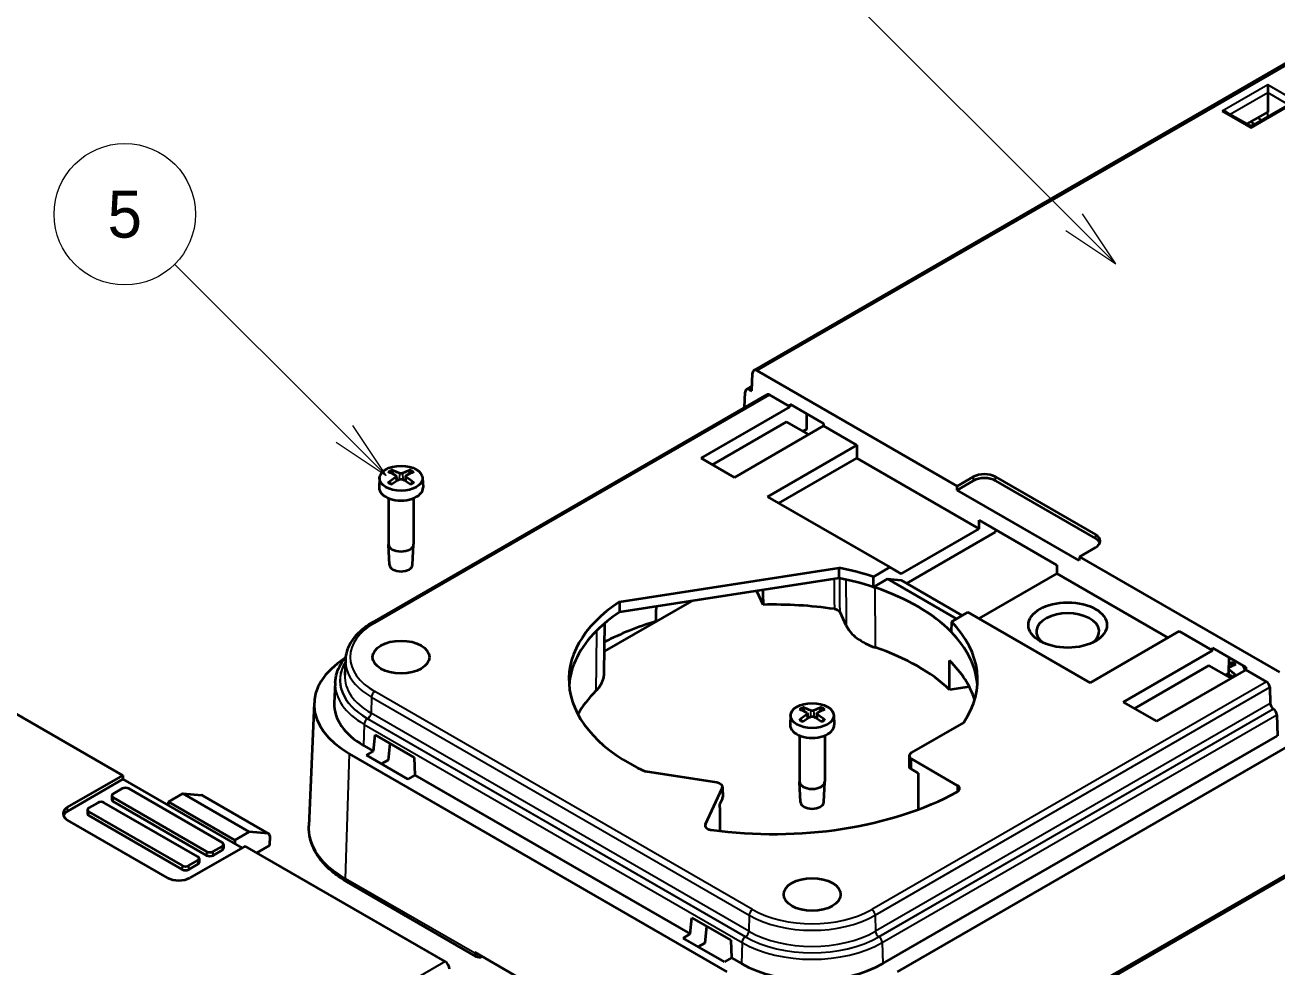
# Model space of a CAD drawing. Header units: millimetres. Extents: x 0 to 2180, y 0 to 422.
# Drawn here: x 403.5 to 483.1, y 284.3 to 344.2 of the extents above; entities that cross this region are included whole.
import ezdxf

# ---------------------------------------------------------------- set-up
doc = ezdxf.new("R2010")
doc.units = ezdxf.units.MM
doc.header["$LTSCALE"] = 1.5
for name, color, linetype, lineweight in [('Symbol (TK)', 100, 'Continuous', 18), ('Visible (ISO)', 7, 'Continuous', 35), ('Visible Narrow (ISO)', 7, 'Continuous', 25)]:
    doc.layers.add(name, color=color, linetype=linetype, lineweight=lineweight)
doc.styles.add('Note Text (TK2)', font='MS PGothic.ttf')

# ---------------------------------------------------------------- blocks, each defined once
blk = doc.blocks.new('バルーン3')
at = {"layer": 'Symbol (TK)', "color": 100}
for p, q in [((297.038, 220.144), (289.831, 227.351)), ((298.806, 218.376), (297.391, 220.497)), ((297.038, 220.144), (298.806, 218.376)), ((296.684, 219.79), (298.806, 218.376))]:
    blk.add_line(p, q, dxfattribs=at)
at = {"layer": 'Symbol (TK)'}
blk.add_circle((287.718, 229.464), 3, dxfattribs=at)
at = {"layer": 'Symbol (TK)', "color": 7, "insert": (287.718, 229.458), "char_height": 2, "attachment_point": 5, "style": 'Note Text (TK2)'}
blk.add_mtext('5', dxfattribs=at)
blk = doc.blocks.new('バルーン4')
at = {"layer": 'Symbol (TK)', "color": 100}
for p, q in [((327.994, 229.13), (316.946, 240.178)), ((329.762, 227.362), (328.348, 229.483)), ((327.994, 229.13), (329.762, 227.362)), ((327.641, 228.776), (329.762, 227.362))]:
    blk.add_line(p, q, dxfattribs=at)
at = {"layer": 'Symbol (TK)'}
blk.add_circle((314.833, 242.291), 3, dxfattribs=at)
at = {"layer": 'Symbol (TK)', "color": 7, "insert": (314.833, 242.274), "char_height": 2, "attachment_point": 5, "style": 'Note Text (TK2)'}
blk.add_mtext('2', dxfattribs=at)

msp = doc.modelspace()

# ---------------------------------------------------------------- linework, layer by layer
at = {"layer": 'Visible (ISO)'}
for p, q in [((484.1198, 342.0451), (449.8552, 322.2624)), ((482.5617, 340.4254), (482.5617, 339.9376)), ((482.5617, 339.9376), (482.5617, 338.7)), ((481.3511, 337.8824), (479.9663, 338.6819)), ((481.2483, 337.9417), (482.5617, 338.7)), ((483.9465, 339.2077), (481.6511, 337.8824)), ((449.7273, 320.9503), (449.7709, 322.0897)), ((450.056, 322.243), (462.7917, 314.89)), ((449.3923, 321.0472), (449.7387, 321.2472)), ((450.713, 320.7206), (425.5884, 306.2149)), ((449.2701, 319.8876), (449.3079, 320.8744)), ((449.593, 321.0278), (449.7273, 320.9503)), ((450.8635, 320.7061), (452.179, 319.9466)), ((446.4993, 316.6674), (452.179, 319.9466)), ((452.179, 319.9466), (452.1802, 320.1106)), ((452.1802, 320.1106), (454.3015, 318.8859)), ((453.2103, 319.5159), (453.2026, 318.4964)), ((447.2064, 316.2592), (451.944, 318.9944)), ((454.3003, 318.7219), (448.6206, 315.4427)), ((453.3582, 318.178), (451.944, 318.9944)), ((454.3015, 318.8859), (454.3003, 318.7219)), ((454.3003, 318.7219), (456.4154, 317.5007)), ((453.2026, 318.4964), (453.0047, 318.3821)), ((450.7358, 314.2215), (456.4154, 317.5007)), ((456.4154, 317.5007), (456.4154, 316.6771)), ((446.4993, 316.6674), (448.6206, 315.4427)), ((451.449, 313.8097), (456.4154, 316.6771)), ((456.4154, 316.6771), (464.1936, 312.1863)), ((426.9134, 315.6541), (426.8535, 315.8667)), ((427.1078, 315.5231), (427.1409, 315.2147)), ((427.707, 315.5231), (427.6739, 315.2147)), ((427.9613, 315.8667), (427.9014, 315.6541)), ((426.0337, 315.4137), (426.0078, 314.8095)), ((428.7811, 315.4137), (428.807, 314.8095)), ((462.7917, 314.89), (463.8216, 315.4846)), ((462.7917, 314.6429), (463.8234, 315.2386)), ((462.7917, 314.6429), (462.7917, 314.89)), ((465.2376, 315.2386), (471.6016, 311.5643)), ((465.2395, 315.4846), (471.6034, 311.8103)), ((426.6074, 314.1262), (426.6074, 311.1969)), ((428.2074, 314.1262), (428.2074, 311.1969)), ((450.7358, 314.2215), (458.5201, 309.7272)), ((470.5699, 310.1522), (462.7917, 314.6429)), ((464.1936, 312.1863), (464.1976, 312.7187)), ((464.1976, 312.7187), (469.1474, 309.8609)), ((459.2272, 309.319), (464.1936, 312.1863)), ((465.2265, 311.9662), (459.5808, 308.7066)), ((465.2277, 312.124), (465.2265, 311.9662)), ((426.6727, 309.8783), (426.6077, 311.1836)), ((428.1421, 309.8783), (428.2071, 311.1836)), ((471.6034, 310.9917), (470.5736, 310.3972)), ((518.5313, 310.1215), (459.1343, 275.8286)), ((470.5736, 310.3972), (470.5699, 310.1522)), ((470.5736, 310.3972), (483.3094, 303.0442)), ((441.3069, 307.5281), (455.2899, 309.6913)), ((457.4736, 308.4698), (457.4787, 309.126)), ((457.4787, 309.126), (458.5201, 309.7272)), ((458.5201, 309.7272), (459.2272, 309.319)), ((469.1434, 309.3286), (464.177, 306.4612)), ((469.1474, 309.8609), (469.1434, 309.3286)), ((469.1434, 309.3286), (476.2206, 305.2425)), ((455.2897, 309.0339), (441.3108, 306.8713)), ((457.4736, 308.4698), (457.4752, 308.4708)), ((457.4752, 308.4708), (458.3699, 308.9873)), ((458.3699, 308.9873), (462.754, 306.4561)), ((458.3699, 308.9873), (459.2272, 308.9107)), ((459.2272, 308.9107), (463.1163, 306.6654)), ((445.8931, 307.5802), (440.3596, 304.3854)), ((450.4451, 307.3458), (450.0681, 308.1581)), ((455.7415, 306.0185), (455.3455, 306.8719)), ((463.4699, 306.8695), (462.4284, 306.2682)), ((463.4699, 306.8695), (471.2542, 302.3752)), ((440.3437, 303.0024), (440.3802, 306.1794)), ((462.4284, 306.2682), (462.4233, 305.6121)), ((476.9339, 305.6543), (471.2542, 302.3752)), ((476.9339, 305.6543), (479.049, 304.4332)), ((473.3693, 301.154), (479.049, 304.4332)), ((479.049, 304.4332), (479.0503, 304.5972)), ((479.0503, 304.5972), (481.1716, 303.3724)), ((409.6976, 296.4836), (396.9619, 303.8366)), ((423.8703, 303.856), (423.8277, 302.8597)), ((480.0803, 304.0025), (480.0727, 302.9829)), ((480.2872, 303.6192), (480.2273, 303.4066)), ((474.0765, 300.7458), (478.8141, 303.481)), ((481.1704, 303.2084), (475.4907, 299.9293)), ((480.2283, 302.6645), (478.8141, 303.481)), ((480.0727, 302.9829), (479.8747, 302.8686)), ((481.1716, 303.3724), (481.1704, 303.2084)), ((481.1704, 303.2084), (482.4858, 302.449)), ((423.2186, 302.3956), (423.1624, 301.0815)), ((463.5696, 302.1259), (462.3135, 301.9316)), ((482.696, 302.0891), (482.7186, 301.0705)), ((473.3693, 301.154), (475.4907, 299.9293)), ((421.8803, 301.0998), (421.5456, 293.2776)), ((453.0764, 300.5489), (453.0164, 300.7615)), ((453.2708, 300.4179), (453.3039, 300.1095)), ((453.87, 300.4179), (453.8369, 300.1095)), ((454.1243, 300.7615), (454.0643, 300.5489)), ((482.9288, 300.7106), (482.9356, 300.7067)), ((452.1966, 300.3085), (452.1708, 299.7043)), ((454.9441, 300.3085), (454.9699, 299.7043)), ((463.2167, 299.859), (459.8932, 297.9402)), ((483.1459, 300.3469), (483.1757, 299.0032)), ((425.6524, 298.0291), (425.7649, 299.0626)), ((425.7649, 299.0626), (428.2398, 297.6337)), ((452.7704, 299.021), (452.7704, 296.0917)), ((454.3704, 299.021), (454.3704, 296.0917)), ((458.0734, 284.5104), (483.1757, 299.0032)), ((425.0257, 298.3909), (425.6524, 298.0291)), ((425.2046, 297.7705), (425.6524, 298.0291)), ((426.7007, 298.5223), (426.5838, 297.4492)), ((484.0826, 298.4796), (458.9803, 283.9868)), ((448.1604, 283.9868), (424.1188, 297.8673)), ((427.8403, 296.2488), (425.2046, 297.7705)), ((426.5838, 297.4492), (426.1725, 297.2117)), ((428.2398, 297.6337), (428.2881, 296.5073)), ((459.7468, 297.7386), (459.7369, 297.0854)), ((459.8932, 297.532), (462.8075, 295.8494)), ((406.1924, 294.4598), (409.6976, 296.4836)), ((409.6976, 296.4836), (409.7014, 296.2386)), ((428.2881, 296.5073), (427.8403, 296.2488)), ((428.2881, 296.5073), (445.8049, 286.394)), ((447.4971, 296.0225), (442.9571, 296.7249)), ((460.3076, 296.6339), (459.8833, 296.8788)), ((406.1942, 294.2138), (409.7014, 296.2386)), ((409.6609, 295.6416), (409.0952, 295.315)), ((409.7014, 296.2386), (417.2692, 291.8693)), ((416.0211, 292.2123), (410.0814, 295.6416)), ((446.7839, 293.3706), (447.8506, 295.669)), ((447.8676, 295.7459), (447.8762, 295.0956)), ((452.8357, 294.7731), (452.7707, 296.0785)), ((454.3051, 294.7731), (454.37, 296.0785)), ((409.0081, 295.1946), (409.0055, 294.9497)), ((415.033, 291.3969), (409.0933, 294.8261)), ((409.0952, 295.0722), (415.0349, 291.6429)), ((412.6022, 294.8079), (413.5152, 295.335)), ((412.6022, 294.5638), (412.6022, 294.8079)), ((416.8399, 292.3612), (412.6022, 294.8079)), ((413.5152, 295.335), (414.7223, 295.2243)), ((417.7529, 292.8884), (413.5152, 295.335)), ((414.7665, 295.2105), (418.9915, 292.7712)), ((447.8592, 295.0187), (447.7039, 294.6841)), ((407.4525, 294.2965), (407.4498, 294.0515)), ((408.1052, 294.7434), (407.5396, 294.4168)), ((407.5396, 294.174), (413.4793, 290.7447)), ((414.4655, 291.3141), (408.5258, 294.7434)), ((412.5563, 289.9669), (406.1924, 293.6412)), ((413.4774, 290.4987), (407.5377, 293.928)), ((417.7529, 292.8884), (416.8399, 292.3612)), ((418.9479, 292.7846), (417.7529, 292.8884)), ((419.0523, 292.6325), (419.043, 292.0145)), ((417.4795, 291.9907), (413.9742, 289.9669)), ((415.4554, 291.6429), (416.0211, 291.9695)), ((416.023, 291.7235), (415.4573, 291.3969)), ((416.1082, 292.0919), (416.1108, 291.847)), ((416.8399, 292.3612), (416.8362, 292.1193)), ((430.2153, 284.6377), (417.4795, 291.9907)), ((419.043, 292.0145), (418.2407, 291.5513)), ((413.8998, 290.7447), (414.4655, 291.0713)), ((414.4674, 290.8253), (413.9017, 290.4987)), ((414.5526, 291.1938), (414.5552, 290.9489)), ((432.1769, 284.9678), (423.9648, 289.709)), ((445.8049, 286.394), (445.9174, 287.4275)), ((445.9174, 287.4275), (448.3923, 285.9987)), ((446.8532, 286.8873), (446.7364, 285.8142)), ((445.3572, 286.1355), (445.8049, 286.394)), ((447.9929, 284.6137), (445.3572, 286.1355)), ((432.0985, 285.2326), (439.7116, 280.8372)), ((446.7364, 285.8142), (446.325, 285.5767)), ((448.3923, 285.9987), (448.4406, 284.8722)), ((448.4406, 284.8722), (447.9929, 284.6137)), ((448.4406, 284.8722), (449.0673, 284.5104))]:
    msp.add_line(p, q, dxfattribs=at)
for centre, radius, end in [((481.5011, 338.1422), 0.3, 300), ((432.3769, 285.3142), 0.4, 298.359494)]:
    msp.add_arc(centre, radius, 240, end, dxfattribs=at)
for centre, major_axis, ratio, start_param, end_param in [((479.6663, 338.5087), (-0.4243, 0), 0.5773503, 3.9269908, 4.712389), ((450.0535, 321.915), (0.1974, -0.3479), 0.5823664, 2.3606346, 3.8965244), ((449.5905, 320.6998), (0.1974, -0.3479), 0.5823664, 2.3606346, 3.8965244), ((450.8617, 320.46), (0.148, -0.2609), 0.5823664, 2.3606346, 3.1460328), ((427.6554, 310.7859), (3.2544, -5.029), 0.5099596, 2.3797807, 2.4960158), ((427.1717, 310.5066), (-2.6956, 5.3494), 0.6399719, 5.5836626, 5.6998977), ((427.6431, 310.5066), (-2.6956, -5.3494), 0.6399719, 3.7248802, 3.8411153), ((427.1594, 310.7859), (3.2544, 5.029), 0.5099596, 0.6455768, 0.761812), ((464.5305, 315.0753), (1.0026, 0), 0.5773503, 0.7853982, 2.3561945), ((427.4074, 314.7895), (1.4, 0), 0.5773503, 3.1168974, 6.3078805), ((427.6554, 310.5137), (-2.4584, -5.4625), 0.6105984, 3.9183459, 4.0345811), ((427.1717, 310.793), (3.4721, 4.8812), 0.5393331, 0.889549, 1.0057842), ((427.6431, 310.793), (3.4721, -4.8812), 0.5393331, 2.1358085, 2.2520436), ((427.1594, 310.5137), (-2.4584, 5.4625), 0.6105984, 5.3901969, 5.506432), ((464.5305, 314.8303), (-1, 0), 0.5773503, 3.9269908, 5.4977871), ((470.8945, 311.1561), (1, 0), 0.5773503, 0.2074376, 0.7853982), ((470.8945, 311.401), (1.0026, 0), 0.5773503, 5.4977871, 7.0685835), ((427.4074, 311.1969), (0.8, 0), 0.5773503, 3.1415927, 6.2831853), ((427.4074, 309.8905), (-0.735, 0), 0.5773503, 0.0287302, 3.1128625), ((451.0955, 302.5829), (-13.007, 0), 0.5773503, 4.199435, 4.3840435), ((451.0955, 301.9297), (13, 0), 0.5773503, 1.0579924, 1.2422876), ((451.0955, 301.9297), (13, 0), 0.5773503, 0.5128039, 1.0489314), ((451.0955, 302.5829), (-13.007, 0), 0.5773503, 5.5643332, 7.177961), ((451.0955, 301.9297), (13, 0), 0.5773503, 2.4229038, 2.6162601), ((451.0955, 298.0921), (-16.041, 0), 0.5773503, 4.4675579, 4.7529459), ((469.8338, 305.6447), (-2, 0), 0.5773503, 2.4744823, 6.9502957), ((451.0955, 298.0921), (-16.041, 0), 0.5773503, 5.1954308, 5.445058), ((451.0955, 302.5829), (13.007, 0), 0.5773503, 5.9120084, 6.7961393), ((451.0955, 301.9297), (-13, 0), 0.5773503, 5.7578527, 6.2458348), ((451.0955, 301.9297), (13, 0), 0.5773503, 0.0373505, 0.5128039), ((451.0955, 298.0921), (-13.041, 0), 0.5773503, 3.6767052, 4.1895241), ((429.5287, 300.9907), (-7.6508, 0), 0.5773503, 5.5508016, 7.0685835), ((451.0955, 299.9701), (13.0209, 0), 0.5773503, 0.1777961, 0.533944), ((479.4853, 298.5384), (3.2544, 5.029), 0.5099596, 0.6455768, 0.7605239), ((479.969, 298.2592), (-2.6956, -5.3494), 0.6399719, 3.7248802, 3.7837795), ((479.7333, 303.1467), (1.3741, 0), 0.5773503, 1.1296667, 1.3159848), ((479.969, 298.5455), (3.4721, -4.8812), 0.5393331, 2.1358085, 2.2074887), ((479.4853, 298.2663), (-2.4584, 5.4625), 0.6105984, 5.3901969, 5.505354), ((479.7333, 303.1467), (1.3741, 0), 0.5773503, 0.0315539, 0.4411296), ((482.4839, 302.2029), (0.148, -0.2609), 0.5823664, 0.8247449, 2.3606346), ((451.0955, 298.0921), (-13.041, 0), 0.5773503, 5.7588526, 5.9757768), ((429.5287, 300.9907), (-6.3683, 0), 0.5773503, 6.2584901, 7.0685835), ((453.8184, 295.6807), (3.2544, -5.029), 0.5099596, 2.3797807, 2.4960158), ((453.8184, 295.4085), (-2.4584, -5.4625), 0.6105984, 3.9183459, 4.0345811), ((453.3347, 295.4014), (-2.6956, 5.3494), 0.6399719, 5.5836626, 5.6998977), ((453.806, 295.4014), (-2.6956, -5.3494), 0.6399719, 3.7248802, 3.8411153), ((453.3223, 295.6807), (3.2544, 5.029), 0.5099596, 0.6455768, 0.761812), ((453.3223, 295.4085), (-2.4584, 5.4625), 0.6105984, 5.3901969, 5.506432), ((482.9307, 300.9567), (0.148, -0.2609), 0.5823664, 3.9663375, 5.5022273), ((482.9338, 300.4607), (0.148, -0.2609), 0.5823664, 0.8247449, 2.3606346), ((453.5704, 299.6843), (1.4, 0), 0.5773503, 3.1168974, 6.3078805), ((453.3347, 295.6878), (3.4721, 4.8812), 0.5393331, 0.889549, 1.0057842), ((453.806, 295.6878), (3.4721, -4.8812), 0.5393331, 2.1358085, 2.2520436), ((460.2468, 297.7361), (-0.5, 0), 0.5773063, 5.4978252, 7.0685454), ((460.2369, 297.0829), (-0.5, 0), 0.5773063, 6.2744593, 7.0685454), ((409.8712, 295.5202), (-0.2974, 0), 0.5773503, 3.9269908, 5.4977871), ((427.4074, 297.6431), (2.445, 0), 0.5773503, 4.8873909, 4.8947319), ((447.3676, 295.7437), (0.5, 0), 0.5773283, 6.0213581, 7.5920782), ((453.5704, 296.0917), (0.8, 0), 0.5773503, 3.1415927, 6.2831853), ((408.3155, 294.622), (-0.2974, 0), 0.5773503, 3.9269908, 5.4977871), ((409.3055, 294.9486), (-0.3, 0), 0.5773503, 6.2770144, 7.0685835), ((409.3055, 295.1936), (-0.2974, 0), 0.5773503, 5.4977871, 7.0685835), ((414.6178, 294.95), (-0.148, -0.2609), 0.5823664, 3.1371525, 3.3989519), ((451.0955, 302.5829), (17.0349, 0), 0.5773503, 4.47872, 5.4696567), ((447.3762, 295.0933), (-0.5, 0), 0.5773283, 2.8797654, 3.1491501), ((406.9013, 294.0505), (-1.0026, 0), 0.5773503, 5.4977871, 7.0685835), ((406.9013, 293.8055), (-1, 0), 0.5773503, 5.4977871, 6.0757477), ((407.7498, 294.0505), (-0.3, 0), 0.5773503, 6.2770144, 7.0685835), ((407.7498, 294.2954), (-0.2974, 0), 0.5773503, 5.4977871, 7.0685835), ((453.5704, 294.7853), (-0.735, 0), 0.5773503, 0.0287302, 3.1128625), ((418.8402, 292.5122), (0.1519, 0.2587), 0.5722902, 5.4933483, 6.5492725), ((415.2452, 291.7643), (0.2974, 0), 0.5773503, 3.9269908, 5.4977871), ((415.8109, 292.0909), (0.2974, 0), 0.5773503, 5.4977871, 7.0685835), ((415.8109, 291.8459), (0.3, 0), 0.5773503, 5.4977871, 6.2893562), ((414.2552, 291.1927), (0.2974, 0), 0.5773503, 5.4977871, 7.0685835), ((414.2552, 290.9478), (0.3, 0), 0.5773503, 5.4977871, 6.2893562), ((415.2452, 291.5193), (-0.3, 0), 0.5773503, 0.7853982, 2.3561945), ((413.6895, 290.6212), (-0.3, 0), 0.5773503, 0.7853982, 2.3561945), ((413.6895, 290.8661), (0.2974, 0), 0.5773503, 3.9269908, 5.4977871), ((413.2653, 290.3762), (-1.0026, 0), 0.5773503, 0.7853982, 2.3561945), ((430.2178, 284.3125), (-0.2026, 0.3449), 0.5722902, 3.9576096, 5.4934993), ((453.5704, 287.1103), (-6.3683, 0), 0.5773503, 0.7853982, 2.3561945)]:
    msp.add_ellipse(centre, major_axis=major_axis, ratio=ratio, start_param=start_param, end_param=end_param, dxfattribs=at)
for centre, major_axis in [((427.4074, 315.3941), (-1.3741, 0)), ((469.8338, 306.053), (2.5, 0)), ((427.4074, 304.0117), (1.8093, 0)), ((453.5704, 300.2889), (-1.3741, 0)), ((453.5704, 288.9065), (1.8093, 0))]:
    msp.add_ellipse(centre, major_axis=major_axis, ratio=0.5773503, dxfattribs=at)
for points, knots in [([(426.8074, 315.9216), (426.81, 315.9207), (426.8126, 315.9195), (426.8207, 315.9151), (426.8273, 315.9099), (426.8373, 315.8992), (426.8425, 315.8917), (426.849, 315.8795), (426.8517, 315.8728), (426.8535, 315.8667)], [0.0083020959, 0.0083020959, 0.0083020959, 0.0083020959, 0.0093083348, 0.0093083348, 0.0116467642, 0.0116467642, 0.0139536466, 0.0139536466, 0.0158163593, 0.0158163593, 0.0158163593, 0.0158163593]), ([(427.0707, 315.5703), (427.0825, 315.5638), (427.0925, 315.5554), (427.1055, 315.5366), (427.1084, 315.5261), (427.1076, 315.5063), (427.1037, 315.4956), (427.09, 315.4769), (427.0811, 315.4687), (427.0707, 315.4617)], [0, 0, 0, 0, 0.005137301, 0.005137301, 0.010274603, 0.010274603, 0.015412958, 0.015412958, 0.019859048, 0.019859048, 0.019859048, 0.019859048]), ([(427.5014, 315.7104), (427.489, 315.7043), (427.4734, 315.6991), (427.4394, 315.6924), (427.421, 315.6909), (427.3868, 315.6913), (427.3686, 315.6933), (427.3376, 315.7004), (427.3243, 315.705), (427.3134, 315.7104)], [0, 0, 0, 0, 0.005137119, 0.005137119, 0.010274238, 0.010274238, 0.015412776, 0.015412776, 0.019859048, 0.019859048, 0.019859048, 0.019859048]), ([(427.7441, 315.4617), (427.7323, 315.4696), (427.7223, 315.4792), (427.7093, 315.4996), (427.7064, 315.5104), (427.7072, 315.5301), (427.7111, 315.5404), (427.7248, 315.5575), (427.7337, 315.5646), (427.7441, 315.5703)], [0, 0, 0, 0, 0.005137301, 0.005137301, 0.010274603, 0.010274603, 0.015412958, 0.015412958, 0.019859048, 0.019859048, 0.019859048, 0.019859048]), ([(427.9613, 315.8667), (427.9631, 315.8728), (427.9658, 315.8795), (427.9723, 315.8917), (427.9775, 315.8992), (427.9875, 315.9099), (427.9941, 315.9151), (428.0022, 315.9195), (428.0048, 315.9207), (428.0075, 315.9216)], [0.0212490817, 0.0212490817, 0.0212490817, 0.0212490817, 0.0231117944, 0.0231117944, 0.0254186768, 0.0254186768, 0.0277571062, 0.0277571062, 0.0287633451, 0.0287633451, 0.0287633451, 0.0287633451]), ([(426.599, 315.1084), (426.6014, 315.1105), (426.6039, 315.1122), (426.6116, 315.1169), (426.618, 315.1192), (426.6282, 315.1201), (426.6338, 315.119), (426.6388, 315.1161), (426.6398, 315.1154), (426.6407, 315.1147)], [0.0083020959, 0.0083020959, 0.0083020959, 0.0083020959, 0.0093083348, 0.0093083348, 0.0116467642, 0.0116467642, 0.0139536466, 0.0139536466, 0.0144843665, 0.0144843665, 0.0144843665, 0.0144843665]), ([(426.8293, 315.0038), (426.8186, 315.0085), (426.8082, 315.0133), (426.783, 315.0253), (426.7685, 315.0327), (426.7403, 315.048), (426.7267, 315.0559), (426.7004, 315.0721), (426.6878, 315.0803), (426.6635, 315.0973), (426.6518, 315.1059), (426.6407, 315.1147)], [6.14786812, 6.14786812, 6.14786812, 6.14786812, 6.19038661, 6.19038661, 6.25247041, 6.25247041, 6.31455421, 6.31455421, 6.376638, 6.376638, 6.4387218, 6.4387218, 6.4387218, 6.4387218]), ([(427.3134, 315.3216), (427.3258, 315.3291), (427.3414, 315.3355), (427.3754, 315.3438), (427.3938, 315.3457), (427.428, 315.3451), (427.4462, 315.3426), (427.4772, 315.3339), (427.4905, 315.3282), (427.5014, 315.3216)], [0, 0, 0, 0, 0.005137119, 0.005137119, 0.010274238, 0.010274238, 0.015412776, 0.015412776, 0.019859048, 0.019859048, 0.019859048, 0.019859048]), ([(428.1741, 315.1147), (428.163, 315.1059), (428.1513, 315.0973), (428.127, 315.0803), (428.1144, 315.0721), (428.0881, 315.0559), (428.0745, 315.048), (428.0463, 315.0327), (428.0318, 315.0253), (428.0066, 315.0133), (427.9962, 315.0085), (427.9856, 315.0038)], [4.55685249, 4.55685249, 4.55685249, 4.55685249, 4.61893628, 4.61893628, 4.68102008, 4.68102008, 4.74310388, 4.74310388, 4.80518767, 4.80518767, 4.84770617, 4.84770617, 4.84770617, 4.84770617]), ([(428.1741, 315.1147), (428.175, 315.1154), (428.176, 315.1161), (428.181, 315.119), (428.1866, 315.1201), (428.1968, 315.1192), (428.2032, 315.1169), (428.2109, 315.1122), (428.2134, 315.1105), (428.2158, 315.1084)], [0.0225810745, 0.0225810745, 0.0225810745, 0.0225810745, 0.0231117944, 0.0231117944, 0.0254186768, 0.0254186768, 0.0277571062, 0.0277571062, 0.0287633451, 0.0287633451, 0.0287633451, 0.0287633451]), ([(454.9837, 307.0772), (455.0469, 307.0681), (455.1063, 307.052), (455.2042, 307.0104), (455.2436, 306.9868), (455.3072, 306.9331), (455.3309, 306.9033), (455.3455, 306.8719)], [0, 0, 0, 0, 0.019531871, 0.019531871, 0.03643961, 0.03643961, 0.05334745, 0.05334745, 0.05334745, 0.05334745]), ([(425.5884, 306.2149), (425.3848, 306.0974), (425.1954, 305.9701), (424.8493, 305.6979), (424.6926, 305.553), (424.4162, 305.2473), (424.2966, 305.0866), (424.0987, 304.752), (424.0206, 304.5781), (423.9103, 304.2217), (423.8782, 304.0392), (423.8703, 303.856)], [0, 0, 0, 0, 0.15214059, 0.15214059, 0.30428118, 0.30428118, 0.45642176, 0.45642176, 0.60856235, 0.60856235, 0.76070294, 0.76070294, 0.76070294, 0.76070294]), ([(455.7415, 306.0185), (455.8763, 305.728), (456.1081, 305.4555), (456.7455, 304.9727), (457.1479, 304.7684), (457.6077, 304.6154)], [0, 0, 0, 0, 0.15625351, 0.15625351, 0.31545008, 0.31545008, 0.31545008, 0.31545008]), ([(423.2186, 302.3956), (423.2273, 302.5979), (423.2627, 302.7994), (423.3847, 303.1934), (423.4711, 303.3859), (423.6669, 303.7169), (423.7673, 303.8583), (423.8809, 303.9945)], [5.52248237, 5.52248237, 5.52248237, 5.52248237, 5.67462295, 5.67462295, 5.82676354, 5.82676354, 5.9463508, 5.9463508, 5.9463508, 5.9463508]), ([(480.2872, 303.6192), (480.289, 303.6254), (480.2917, 303.632), (480.2982, 303.6443), (480.3034, 303.6517), (480.3134, 303.6624), (480.32, 303.6676), (480.3281, 303.6721), (480.3307, 303.6733), (480.3334, 303.6742)], [0.0212490817, 0.0212490817, 0.0212490817, 0.0212490817, 0.0231117944, 0.0231117944, 0.0254186768, 0.0254186768, 0.0277571062, 0.0277571062, 0.0287633451, 0.0287633451, 0.0287633451, 0.0287633451]), ([(439.8064, 301.8615), (440.0672, 302.1219), (440.2374, 302.4091), (440.3305, 302.8051), (440.3425, 302.9038), (440.3437, 303.0024)], [0, 0, 0, 0, 0.15625375, 0.15625375, 0.20769198, 0.20769198, 0.20769198, 0.20769198]), ([(480.5, 302.8673), (480.4889, 302.8585), (480.4772, 302.8498), (480.4529, 302.8329), (480.4403, 302.8246), (480.414, 302.8084), (480.4004, 302.8006), (480.3722, 302.7853), (480.3577, 302.7779), (480.3325, 302.7658), (480.3221, 302.761), (480.3115, 302.7564)], [4.55685249, 4.55685249, 4.55685249, 4.55685249, 4.61893628, 4.61893628, 4.68102008, 4.68102008, 4.74310388, 4.74310388, 4.80518767, 4.80518767, 4.84770617, 4.84770617, 4.84770617, 4.84770617]), ([(480.5, 302.8673), (480.5009, 302.868), (480.5019, 302.8686), (480.5069, 302.8715), (480.5125, 302.8727), (480.5227, 302.8717), (480.5291, 302.8694), (480.5368, 302.8648), (480.5393, 302.863), (480.5417, 302.861)], [0.0225810745, 0.0225810745, 0.0225810745, 0.0225810745, 0.0231117944, 0.0231117944, 0.0254186768, 0.0254186768, 0.0277571062, 0.0277571062, 0.0287633451, 0.0287633451, 0.0287633451, 0.0287633451]), ([(452.9703, 300.8164), (452.973, 300.8155), (452.9756, 300.8143), (452.9837, 300.8099), (452.9902, 300.8047), (453.0002, 300.794), (453.0055, 300.7866), (453.012, 300.7743), (453.0147, 300.7676), (453.0164, 300.7615)], [0.0083020959, 0.0083020959, 0.0083020959, 0.0083020959, 0.0093083348, 0.0093083348, 0.0116467642, 0.0116467642, 0.0139536466, 0.0139536466, 0.0158163593, 0.0158163593, 0.0158163593, 0.0158163593]), ([(453.2337, 300.4651), (453.2454, 300.4586), (453.2555, 300.4502), (453.2685, 300.4314), (453.2714, 300.4209), (453.2705, 300.4011), (453.2667, 300.3904), (453.253, 300.3717), (453.244, 300.3635), (453.2337, 300.3565)], [0, 0, 0, 0, 0.005137301, 0.005137301, 0.010274603, 0.010274603, 0.015412958, 0.015412958, 0.019859048, 0.019859048, 0.019859048, 0.019859048]), ([(453.6644, 300.6052), (453.6519, 300.5991), (453.6363, 300.5939), (453.6023, 300.5872), (453.584, 300.5857), (453.5498, 300.5861), (453.5316, 300.5881), (453.5005, 300.5952), (453.4873, 300.5999), (453.4763, 300.6052)], [0, 0, 0, 0, 0.005137119, 0.005137119, 0.010274238, 0.010274238, 0.015412776, 0.015412776, 0.019859048, 0.019859048, 0.019859048, 0.019859048]), ([(453.907, 300.3565), (453.8953, 300.3644), (453.8852, 300.374), (453.8723, 300.3944), (453.8693, 300.4052), (453.8702, 300.4249), (453.874, 300.4352), (453.8878, 300.4523), (453.8967, 300.4594), (453.907, 300.4651)], [0, 0, 0, 0, 0.005137301, 0.005137301, 0.010274603, 0.010274603, 0.015412958, 0.015412958, 0.019859048, 0.019859048, 0.019859048, 0.019859048]), ([(454.1243, 300.7615), (454.126, 300.7676), (454.1287, 300.7743), (454.1352, 300.7866), (454.1405, 300.794), (454.1505, 300.8047), (454.157, 300.8099), (454.1651, 300.8143), (454.1678, 300.8155), (454.1704, 300.8164)], [0.0212490817, 0.0212490817, 0.0212490817, 0.0212490817, 0.0231117944, 0.0231117944, 0.0254186768, 0.0254186768, 0.0277571062, 0.0277571062, 0.0287633451, 0.0287633451, 0.0287633451, 0.0287633451]), ([(452.7619, 300.0032), (452.7644, 300.0053), (452.7668, 300.007), (452.7745, 300.0117), (452.781, 300.014), (452.7912, 300.0149), (452.7968, 300.0138), (452.8018, 300.0109), (452.8027, 300.0103), (452.8037, 300.0095)], [0.0083020959, 0.0083020959, 0.0083020959, 0.0083020959, 0.0093083348, 0.0093083348, 0.0116467642, 0.0116467642, 0.0139536466, 0.0139536466, 0.0144843665, 0.0144843665, 0.0144843665, 0.0144843665]), ([(452.9922, 299.8986), (452.9816, 299.9033), (452.9711, 299.9081), (452.946, 299.9201), (452.9314, 299.9276), (452.9033, 299.9428), (452.8897, 299.9507), (452.8634, 299.9669), (452.8507, 299.9751), (452.8264, 299.9921), (452.8148, 300.0007), (452.8037, 300.0095)], [6.14786812, 6.14786812, 6.14786812, 6.14786812, 6.19038661, 6.19038661, 6.25247041, 6.25247041, 6.31455421, 6.31455421, 6.376638, 6.376638, 6.4387218, 6.4387218, 6.4387218, 6.4387218]), ([(453.4763, 300.2165), (453.4888, 300.2239), (453.5044, 300.2303), (453.5384, 300.2386), (453.5567, 300.2405), (453.591, 300.2399), (453.6091, 300.2375), (453.6402, 300.2287), (453.6534, 300.223), (453.6644, 300.2165)], [0, 0, 0, 0, 0.005137119, 0.005137119, 0.010274238, 0.010274238, 0.015412776, 0.015412776, 0.019859048, 0.019859048, 0.019859048, 0.019859048]), ([(454.3371, 300.0095), (454.3259, 300.0007), (454.3143, 299.9921), (454.29, 299.9751), (454.2773, 299.9669), (454.2511, 299.9507), (454.2374, 299.9428), (454.2093, 299.9276), (454.1948, 299.9201), (454.1696, 299.9081), (454.1591, 299.9033), (454.1485, 299.8986)], [4.55685249, 4.55685249, 4.55685249, 4.55685249, 4.61893628, 4.61893628, 4.68102008, 4.68102008, 4.74310388, 4.74310388, 4.80518767, 4.80518767, 4.84770617, 4.84770617, 4.84770617, 4.84770617]), ([(454.3371, 300.0095), (454.338, 300.0103), (454.3389, 300.0109), (454.3439, 300.0138), (454.3495, 300.0149), (454.3598, 300.014), (454.3662, 300.0117), (454.3739, 300.007), (454.3764, 300.0053), (454.3788, 300.0032)], [0.0225810745, 0.0225810745, 0.0225810745, 0.0225810745, 0.0231117944, 0.0231117944, 0.0254186768, 0.0254186768, 0.0277571062, 0.0277571062, 0.0287633451, 0.0287633451, 0.0287633451, 0.0287633451]), ([(462.7974, 295.4355), (462.8447, 295.4614), (462.8829, 295.4923), (462.9364, 295.5608), (462.9514, 295.5977), (462.9559, 295.6729), (462.9454, 295.7103), (462.9103, 295.765), (462.8943, 295.7836), (462.8555, 295.8186), (462.8329, 295.8348), (462.8075, 295.8494)], [0, 0, 0, 0, 0.019532782, 0.019532782, 0.039064097, 0.039064097, 0.058594907, 0.058594907, 0.069371602, 0.069371602, 0.080148459, 0.080148459, 0.080148459, 0.080148459]), ([(423.9648, 289.709), (423.6589, 289.8856), (423.3758, 290.0777), (422.8628, 290.4896), (422.6328, 290.7095), (422.2331, 291.1738), (422.0633, 291.4181), (421.7917, 291.9264), (421.6898, 292.1903), (421.5609, 292.7291), (421.5339, 293.0038), (421.5456, 293.2776)], [4.71238898, 4.71238898, 4.71238898, 4.71238898, 4.87440766, 4.87440766, 5.03642633, 5.03642633, 5.19844501, 5.19844501, 5.36046369, 5.36046369, 5.52248237, 5.52248237, 5.52248237, 5.52248237]), ([(446.7839, 293.3706), (446.7671, 293.3343), (446.7626, 293.2964), (446.7792, 293.2218), (446.8, 293.1858), (446.8644, 293.1205), (446.9073, 293.0918), (446.9869, 293.0558), (447.0175, 293.0448), (447.0822, 293.0268), (447.1161, 293.0198), (447.1511, 293.015)], [0, 0, 0, 0, 0.019532793, 0.019532793, 0.039064119, 0.039064119, 0.058594943, 0.058594943, 0.069371616, 0.069371616, 0.080148459, 0.080148459, 0.080148459, 0.080148459])]:
    msp.add_open_spline(points, degree=3, knots=knots, dxfattribs=at)
for points, degree in [([(455.2897, 309.0339), (455.2898, 309.3625), (455.2899, 309.6913)], 2), ([(457.576, 308.4362), (457.5421, 308.4474), (457.5085, 308.4589), (457.4752, 308.4708)], 3), ([(441.3069, 307.5281), (441.3088, 307.1997), (441.3108, 306.8713)], 2), ([(450.0672, 308.2259), (450.0676, 308.192), (450.0681, 308.1581)], 2), ([(450.4374, 308.2832), (450.4413, 307.8146), (450.4451, 307.3458)], 2), ([(443.6448, 306.2938), (443.6507, 306.7641), (443.6567, 307.2342)], 2), ([(462.3135, 301.9316), (462.3088, 302.8644), (462.304, 303.7961)], 2), ([(460.3076, 296.6339), (460.3076, 295.473), (460.3076, 294.3099)], 2), ([(447.7169, 292.9431), (447.7104, 293.8142), (447.7039, 294.6841)], 2)]:
    msp.add_open_spline(points, degree=degree, dxfattribs=at)
at = {"layer": 'Visible Narrow (ISO)'}
for p, q in [((450.056, 322.243), (484.3198, 342.0253)), ((482.5617, 340.4254), (479.6663, 338.7537)), ((484.3965, 339.366), (482.5617, 340.4254)), ((480.1766, 338.5605), (482.5617, 339.9376)), ((482.5617, 339.9376), (483.7602, 339.2457)), ((479.6663, 338.7537), (481.5011, 337.6943)), ((481.5011, 337.6943), (484.3965, 339.366)), ((482.5617, 338.4082), (482.5617, 338.7)), ((481.4954, 338.0844), (481.7482, 337.9385)), ((482.1706, 338.1824), (481.9179, 338.3283)), ((449.593, 321.0278), (449.7334, 321.1088)), ((425.7384, 306.2001), (450.8635, 320.7061)), ((427.3134, 315.7104), (427.2847, 315.3043)), ((427.5014, 315.7104), (427.5301, 315.3043)), ((427.0707, 315.4617), (427.0915, 315.1828)), ((427.7441, 315.4617), (427.7233, 315.1828)), ((463.8216, 315.4846), (463.8234, 315.2386)), ((465.2376, 315.2386), (465.2395, 315.4846)), ((471.6034, 311.8103), (471.6016, 311.5643)), ((518.614, 310.3161), (459.217, 276.0232)), ((480.0518, 302.9709), (480.0492, 302.9354)), ((482.4858, 302.449), (457.3607, 287.943)), ((457.5727, 287.5842), (482.696, 302.0891)), ((425.5264, 301.4646), (425.4963, 300.4503)), ((425.5264, 301.4646), (449.5681, 287.5842)), ((449.7801, 287.943), (425.7384, 301.8234)), ((449.5379, 286.5699), (425.4963, 300.4503)), ((453.2337, 300.3565), (453.2545, 300.0776)), ((453.4763, 300.6052), (453.4476, 300.1992)), ((453.6644, 300.6052), (453.6931, 300.1992)), ((453.907, 300.3565), (453.8862, 300.0776)), ((482.7186, 301.0705), (457.6028, 286.5699)), ((457.8148, 286.2111), (482.9288, 300.7106)), ((482.9356, 300.7067), (457.8216, 286.2071)), ((425.0655, 299.7288), (425.0257, 298.3909)), ((425.0655, 299.7288), (449.1071, 285.8483)), ((449.3191, 286.2071), (425.2775, 300.0876)), ((425.2843, 300.0915), (449.3259, 286.2111)), ((458.0336, 285.8483), (483.1459, 300.3469)), ((423.8821, 289.9036), (424.1188, 297.8673)), ((459.8833, 296.8788), (459.8932, 297.532)), ((447.8506, 295.669), (447.8592, 295.0187)), ((409.0933, 294.8261), (409.0952, 295.0722)), ((414.7223, 295.2243), (418.9479, 292.7846)), ((406.1942, 294.2138), (406.1924, 294.4598)), ((407.5377, 293.928), (407.5396, 294.174)), ((415.0349, 291.6429), (415.033, 291.3969)), ((415.4573, 291.3969), (415.4554, 291.6429)), ((416.0211, 291.9695), (416.023, 291.7235)), ((414.4655, 291.0713), (414.4674, 290.8253)), ((413.4793, 290.7447), (413.4774, 290.4987)), ((413.9017, 290.4987), (413.8998, 290.7447)), ((432.0942, 285.1624), (423.8821, 289.9036)), ((449.5681, 287.5842), (449.5379, 286.5699)), ((457.5727, 287.5842), (457.6028, 286.5699)), ((432.0985, 285.2326), (432.0942, 285.1624)), ((449.1071, 285.8483), (449.0673, 284.5104)), ((458.0336, 285.8483), (458.0734, 284.5104)), ((430.2153, 284.6377), (405.1432, 270.1624))]:
    msp.add_line(p, q, dxfattribs=at)
for centre, major_axis, ratio, start_param, end_param in [((481.5011, 337.4494), (-0.187, 0.4395), 0.2277351, 5.2037858, 5.989184), ((481.5011, 337.4494), (-0.187, -0.4395), 0.2277351, 3.435594, 4.2209921), ((427.4074, 315.4549), (-1.0068, 0), 0.5773503, 5.3509044, 5.6446699), ((427.4074, 315.4276), (0.9409, 0), 0.5773503, 2.2002668, 2.4634185), ((427.4074, 315.4276), (0.9409, 0), 0.5773503, 0.6781741, 0.9413258), ((427.4074, 315.4549), (-1.0068, 0), 0.5773503, 3.780108, 4.0738736), ((427.4074, 315.4549), (1.0068, 0), 0.5773503, 3.780108, 4.0738736), ((427.4074, 315.4549), (1.0068, 0), 0.5773503, 5.3509044, 5.6446699), ((429.5287, 304.0117), (-5.3603, 0), 0.5773503, 5.4977871, 7.0685835), ((425.7384, 305.9551), (-0.15, 0.2598), 0.5773503, 5.4977871, 6.2831853), ((429.5287, 302.542), (-6.0122, 0), 0.5773503, 5.9416072, 7.0685835), ((429.5287, 302.542), (-6.0026, 0), 0.5773503, 5.9465378, 7.0685835), ((429.5287, 303.7753), (-5.6601, 0), 0.5773503, 6.2584901, 7.0685835), ((479.7333, 303.1801), (0.9409, 0), 0.5773503, 0.6781741, 0.9413258), ((479.7333, 303.2074), (-1.0068, 0), 0.5773503, 3.780108, 4.0738736), ((429.5287, 302.7784), (-5.7027, 0), 0.5773503, 6.2584901, 7.0685835), ((479.7333, 303.2074), (1.0068, 0), 0.5773503, 5.3509044, 5.6446699), ((429.5287, 302.3056), (-6.312, 0), 0.5773503, 6.2584901, 7.0685835), ((425.7384, 301.5785), (0.15, 0.2598), 0.5773503, 0.7853982, 2.3212879), ((425.2843, 300.3365), (0.15, 0.2598), 0.5773503, 3.9269908, 5.4628806), ((453.5704, 300.3497), (-1.0068, 0), 0.5773503, 5.3509044, 5.6446699), ((453.5704, 300.3224), (0.9409, 0), 0.5773503, 2.2002668, 2.4634185), ((453.5704, 300.3224), (0.9409, 0), 0.5773503, 0.6781741, 0.9413258), ((453.5704, 300.3497), (-1.0068, 0), 0.5773503, 3.780108, 4.0738736), ((425.2775, 299.8426), (-0.15, -0.2598), 0.5773503, 3.9269908, 5.4628806), ((453.5704, 300.3497), (1.0068, 0), 0.5773503, 3.780108, 4.0738736), ((453.5704, 300.3497), (1.0068, 0), 0.5773503, 5.3509044, 5.6446699), ((429.5287, 293.1637), (-7.9855, 0), 0.5773503, 6.2584901, 7.0685835), ((424.1648, 290.0554), (-0.2, -0.3464), 0.5773503, 5.4628806, 6.2831853), ((449.7801, 287.698), (0.15, 0.2598), 0.5773503, 0.7853982, 2.3212879), ((453.5704, 290.1313), (-5.3603, 0), 0.5773503, 0.7853982, 2.3561945), ((457.3607, 287.698), (-0.15, 0.2598), 0.5773503, 3.9618974, 5.4977871), ((453.5704, 289.8949), (5.6601, 0), 0.5773503, 3.9269908, 5.4977871), ((449.3191, 285.9622), (-0.15, -0.2598), 0.5773503, 3.9269908, 5.4628806), ((453.5704, 288.6616), (-6.0122, 0), 0.5773503, 0.7853982, 2.3561945), ((449.3259, 286.456), (0.15, 0.2598), 0.5773503, 3.9269908, 5.4628806), ((453.5704, 288.6616), (6.0026, 0), 0.5773503, 3.9269908, 5.4977871), ((453.5704, 288.898), (-5.7027, 0), 0.5773503, 0.7853982, 2.3561945), ((457.8148, 286.456), (-0.15, 0.2598), 0.5773503, 0.8203047, 2.3561945), ((457.8216, 285.9622), (0.15, -0.2598), 0.5773503, 0.8203047, 2.3561945), ((453.5704, 288.4252), (6.312, 0), 0.5773503, 3.9269908, 5.4977871), ((432.3769, 285.3142), (-0.2, -0.3464), 0.5773503, 5.4628806, 6.2831853), ((432.3769, 285.3142), (-0.3993, 0.0241), 0.5766475, 0.8196533, 1.5510989)]:
    msp.add_ellipse(centre, major_axis=major_axis, ratio=ratio, start_param=start_param, end_param=end_param, dxfattribs=at)
for points, knots in [([(454.9667, 308.9839), (454.9701, 308.5989), (454.9735, 308.214), (454.9792, 307.5784), (454.9815, 307.3278), (454.9837, 307.0772)], [-0.28472324, -0.28472324, -0.28472324, -0.28472324, -0.14254964, -0.14254964, -0.05000256, -0.05000256, -0.05000256, -0.05000256]), ([(455.3455, 306.8719), (455.3433, 307.1225), (455.3411, 307.3731), (455.3355, 308.0096), (455.3321, 308.3956), (455.3288, 308.7815), (455.3281, 308.8632), (455.3273, 308.9449), (455.3266, 309.0266)], [0.05000256, 0.05000256, 0.05000256, 0.05000256, 0.14254964, 0.14254964, 0.28509928, 0.28509928, 0.28509928, 0.31526281, 0.31526281, 0.31526281, 0.31526281]), ([(455.7146, 308.9455), (455.7177, 308.6071), (455.7208, 308.2688), (455.7239, 307.9305), (455.7298, 307.2931), (455.7357, 306.6558), (455.7415, 306.0185)], [0.51008699, 0.51008699, 0.51008699, 0.51008699, 0.63491152, 0.63491152, 0.63491152, 0.87004884, 0.87004884, 0.87004884, 0.87004884]), ([(457.6077, 304.6154), (457.6024, 305.2525), (457.5971, 305.8897), (457.5918, 306.5268), (457.5865, 307.1633), (457.5812, 307.7997), (457.576, 308.4362)], [-0.87004884, -0.87004884, -0.87004884, -0.87004884, -0.63491152, -0.63491152, -0.63491152, -0.40002786, -0.40002786, -0.40002786, -0.40002786]), ([(439.8484, 305.6937), (439.8414, 305.0554), (439.8344, 304.417), (439.8274, 303.7787), (439.8204, 303.1396), (439.8134, 302.5006), (439.8064, 301.8615)], [-0.87004883, -0.87004883, -0.87004883, -0.87004883, -0.63516517, -0.63516517, -0.63516517, -0.40002785, -0.40002785, -0.40002785, -0.40002785])]:
    msp.add_open_spline(points, degree=3, knots=knots, dxfattribs=at)
for points in [[(462.8075, 295.8494), (462.8054, 295.7122), (462.8033, 295.5749), (462.8012, 295.4376)], [(446.7859, 293.2169), (446.7853, 293.2681), (446.7846, 293.3193), (446.7839, 293.3706)]]:
    msp.add_open_spline(points, degree=3, dxfattribs=at)

# ---------------------------------------------------------------- block references
at = {"layer": 'Symbol (TK)', "xscale": 1.5, "yscale": 1.5, "zscale": 1.5}
for name in ['バルーン4', 'バルーン3']:
    msp.add_blockref(name, (-21.75, -12), dxfattribs=at)

doc.saveas('drawing.dxf')
